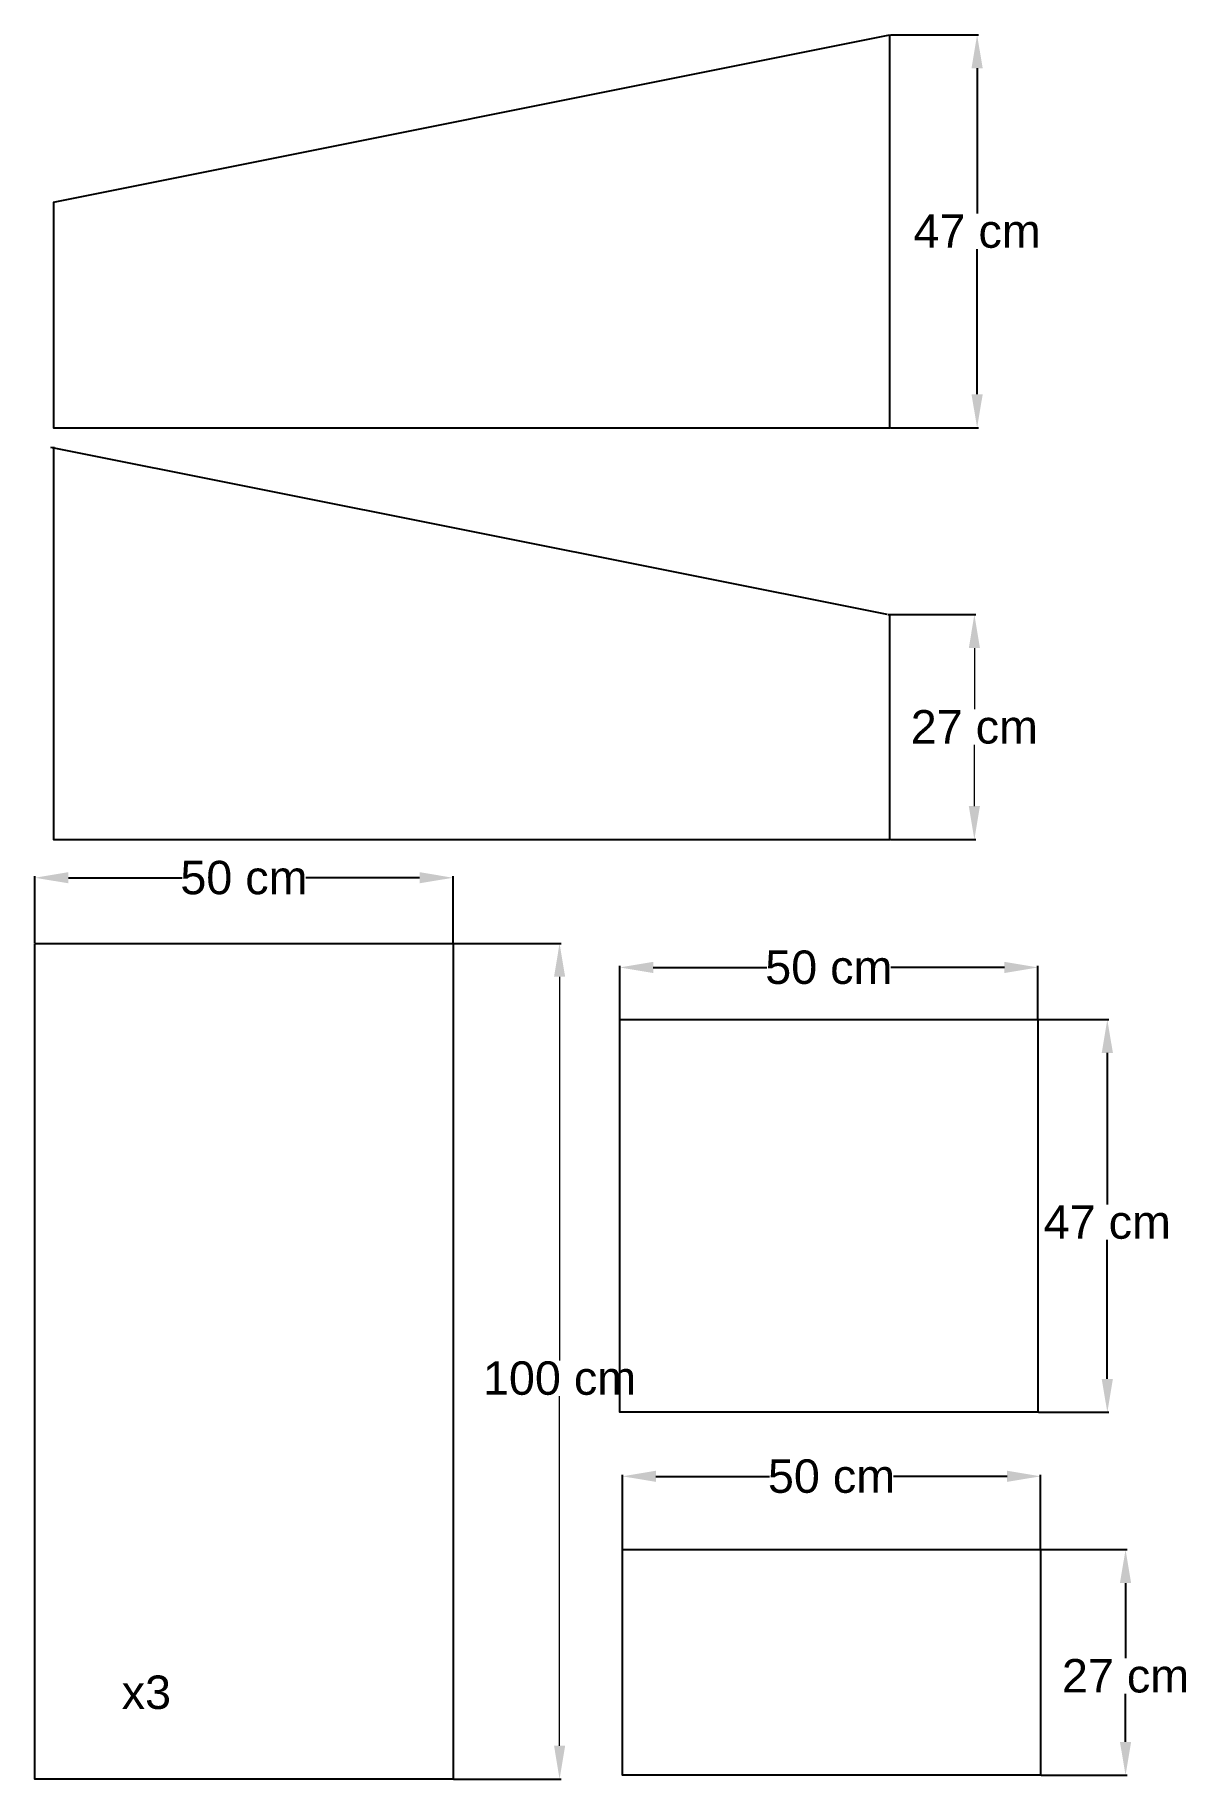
# Model space of a CAD drawing. Header units: inches. Extents: x 8 to 145, y 4 to 213.
import ezdxf

# ---------------------------------------------------------------- set-up
doc = ezdxf.new("R2010")
doc.units = ezdxf.units.IN
doc.header["$MEASUREMENT"] = 0
doc.styles.get("Standard").update_dxf_attribs({"font": 'arial.ttf'})
doc.dimstyles.get("Standard").update_dxf_attribs({"dimtxt": 0.18, "dimasz": 0.18, "dimexe": 0.18, "dimexo": 0.0625, "dimgap": 0.09, "dimtad": 0, "dimtih": 1, "dimtoh": 1, "dimdec": 4, "dimzin": 0, "dimdsep": 46, "dimtxsty": 'Standard', "dimcen": 0.09, "dimadec": 0, "dimazin": 0, "dimtfac": 1, "dimtdec": 4, "dimtofl": 0, "dimtmove": 0, "dimatfit": 3, "dimfxl": 1, "dimtolj": 1, "dimtzin": 0, "dimarcsym": 0})

# ---------------------------------------------------------------- blocks, each defined once
blk = doc.blocks.new('*D2')
at = {"color": 0, "lineweight": -2, "transparency": 16777216}
for p, q in [((7.77, 104.23), (7.77, 112.2)), ((11.77, 112.02), (25.37, 112.02)), ((53.77, 112.02), (40.17, 112.02)), ((57.77, 104.23), (57.77, 112.2))]:
    blk.add_line(p, q, dxfattribs=at)
at = {"color": 0, "transparency": 16777216}
for points in [[(11.77, 112.69), (11.77, 111.36), (7.77, 112.02)], [(53.77, 112.69), (53.77, 111.36), (57.77, 112.02)]]:
    blk.add_solid(points, dxfattribs=at)
at = {"layer": 'Defpoints', "color": 0, "transparency": 16777216}
for p in [(57.77, 112.02), (7.77, 104.17), (57.77, 104.17)]:
    blk.add_point(p, dxfattribs=at)
at = {"color": 0, "transparency": 16777216, "insert": (32.77, 112.02), "char_height": 4, "attachment_point": 5}
blk.add_mtext('\\A1;50 cm', dxfattribs=at)
blk = doc.blocks.new('*D3')
at = {"color": 0, "lineweight": -2, "transparency": 16777216}
for p, q in [((57.83, 104.17), (70.69, 104.17)), ((57.83, 4.17), (70.69, 4.17))]:
    blk.add_line(p, q, dxfattribs=at)
at = {"color": 0, "lineweight": 5, "transparency": 16777216}
for p, q in [((70.51, 100.17), (70.51, 54.26)), ((70.51, 8.17), (70.51, 50))]:
    blk.add_line(p, q, dxfattribs=at)
at = {"color": 0, "transparency": 16777216}
for points in [[(69.85, 100.17), (71.18, 100.17), (70.51, 104.17)], [(69.85, 8.17), (71.18, 8.17), (70.51, 4.17)]]:
    blk.add_solid(points, dxfattribs=at)
at = {"layer": 'Defpoints', "color": 0, "transparency": 16777216}
for p in [(57.77, 104.17), (70.51, 104.17), (57.77, 4.17)]:
    blk.add_point(p, dxfattribs=at)
at = {"color": 0, "transparency": 16777216, "insert": (70.51, 52.13), "char_height": 4, "attachment_point": 5}
blk.add_mtext('\\A1;100 cm', dxfattribs=at)
blk = doc.blocks.new('*D4')
at = {"color": 0, "lineweight": -2, "transparency": 16777216}
for p, q in [((77.71, 95.12), (77.71, 101.47)), ((81.71, 101.29), (95.31, 101.29)), ((123.71, 101.29), (110.11, 101.29)), ((127.71, 95.12), (127.71, 101.47))]:
    blk.add_line(p, q, dxfattribs=at)
at = {"color": 0, "transparency": 16777216}
for points in [[(81.71, 101.96), (81.71, 100.62), (77.71, 101.29)], [(123.71, 101.96), (123.71, 100.62), (127.71, 101.29)]]:
    blk.add_solid(points, dxfattribs=at)
at = {"layer": 'Defpoints', "color": 0, "transparency": 16777216}
for p in [(127.71, 101.29), (77.71, 95.06), (127.71, 95.06)]:
    blk.add_point(p, dxfattribs=at)
at = {"color": 0, "transparency": 16777216, "insert": (102.71, 101.29), "char_height": 4, "attachment_point": 5}
blk.add_mtext('\\A1;50 cm', dxfattribs=at)
blk = doc.blocks.new('*D5')
at = {"color": 0, "lineweight": -2, "transparency": 16777216}
for p, q in [((127.77, 95.06), (136.19, 95.06)), ((136.01, 91.06), (136.01, 72.92)), ((136.01, 52.06), (136.01, 68.68)), ((127.77, 48.06), (136.19, 48.06))]:
    blk.add_line(p, q, dxfattribs=at)
at = {"color": 0, "transparency": 16777216}
for points in [[(135.34, 91.06), (136.68, 91.06), (136.01, 95.06)], [(135.34, 52.06), (136.68, 52.06), (136.01, 48.06)]]:
    blk.add_solid(points, dxfattribs=at)
at = {"layer": 'Defpoints', "color": 0, "transparency": 16777216}
for p in [(127.71, 95.06), (127.71, 48.06), (136.01, 48.06)]:
    blk.add_point(p, dxfattribs=at)
at = {"color": 0, "transparency": 16777216, "insert": (136.01, 70.8), "char_height": 4, "attachment_point": 5}
blk.add_mtext('\\A1;47 cm', dxfattribs=at)
blk = doc.blocks.new('*D6')
at = {"color": 0, "lineweight": -2, "transparency": 16777216}
for p, q in [((78.03, 31.69), (78.03, 40.58)), ((82.03, 40.4), (95.63, 40.4)), ((124.03, 40.4), (110.43, 40.4)), ((128.03, 31.69), (128.03, 40.58))]:
    blk.add_line(p, q, dxfattribs=at)
at = {"color": 0, "transparency": 16777216}
for points in [[(82.03, 41.07), (82.03, 39.74), (78.03, 40.4)], [(124.03, 41.07), (124.03, 39.74), (128.03, 40.4)]]:
    blk.add_solid(points, dxfattribs=at)
at = {"layer": 'Defpoints', "color": 0, "transparency": 16777216}
for p in [(128.03, 40.4), (78.03, 31.63), (128.03, 31.63)]:
    blk.add_point(p, dxfattribs=at)
at = {"color": 0, "transparency": 16777216, "insert": (103.03, 40.4), "char_height": 4, "attachment_point": 5}
blk.add_mtext('\\A1;50 cm', dxfattribs=at)
blk = doc.blocks.new('*D7')
at = {"color": 0, "lineweight": -2, "transparency": 16777216}
for p, q in [((128.09, 31.63), (138.37, 31.63)), ((138.19, 27.63), (138.19, 18.64)), ((138.19, 8.63), (138.19, 14.38)), ((128.09, 4.63), (138.37, 4.63))]:
    blk.add_line(p, q, dxfattribs=at)
at = {"color": 0, "transparency": 16777216}
for points in [[(137.52, 27.63), (138.86, 27.63), (138.19, 31.63)], [(137.52, 8.63), (138.86, 8.63), (138.19, 4.63)]]:
    blk.add_solid(points, dxfattribs=at)
at = {"layer": 'Defpoints', "color": 0, "transparency": 16777216}
for p in [(128.03, 31.63), (128.03, 4.63), (138.19, 4.63)]:
    blk.add_point(p, dxfattribs=at)
at = {"color": 0, "transparency": 16777216, "insert": (138.19, 16.51), "char_height": 4, "attachment_point": 5}
blk.add_mtext('\\A1;27 cm', dxfattribs=at)
blk = doc.blocks.new('*D8')
at = {"color": 0, "lineweight": -2, "transparency": 16777216}
for p, q in [((109.75, 143.51), (120.29, 143.51)), ((110.07, 116.59), (120.29, 116.59))]:
    blk.add_line(p, q, dxfattribs=at)
at = {"color": 0, "lineweight": 0, "transparency": 16777216}
for p, q in [((120.11, 139.51), (120.11, 132.18)), ((120.11, 120.59), (120.11, 127.92))]:
    blk.add_line(p, q, dxfattribs=at)
at = {"color": 0, "transparency": 16777216}
for points in [[(119.45, 139.51), (120.78, 139.51), (120.11, 143.51)], [(119.45, 120.59), (120.78, 120.59), (120.11, 116.59)]]:
    blk.add_solid(points, dxfattribs=at)
at = {"layer": 'Defpoints', "color": 0, "transparency": 16777216}
for p in [(109.69, 143.51), (110, 116.59), (120.11, 116.59)]:
    blk.add_point(p, dxfattribs=at)
at = {"color": 0, "transparency": 16777216, "insert": (120.11, 130.05), "char_height": 4, "attachment_point": 5}
blk.add_mtext('\\A1;27 cm', dxfattribs=at)
blk = doc.blocks.new('*D9')
at = {"color": 0, "lineweight": -2, "transparency": 16777216}
for p, q in [((110.07, 212.87), (120.62, 212.87)), ((120.44, 208.87), (120.44, 191.49)), ((120.44, 169.87), (120.44, 187.25)), ((110.07, 165.87), (120.62, 165.87))]:
    blk.add_line(p, q, dxfattribs=at)
at = {"color": 0, "transparency": 16777216}
for points in [[(119.77, 208.87), (121.11, 208.87), (120.44, 212.87)], [(119.77, 169.87), (121.11, 169.87), (120.44, 165.87)]]:
    blk.add_solid(points, dxfattribs=at)
at = {"layer": 'Defpoints', "color": 0, "transparency": 16777216}
for p in [(110, 212.87), (110, 165.87), (120.44, 165.87)]:
    blk.add_point(p, dxfattribs=at)
at = {"color": 0, "transparency": 16777216, "insert": (120.44, 189.37), "char_height": 4, "attachment_point": 5}
blk.add_mtext('\\A1;47 cm', dxfattribs=at)

msp = doc.modelspace()

# ---------------------------------------------------------------- linework, layer by layer
for p, q in [((10.00401, 192.8715), (110.00401, 212.8715)), ((109.6876, 143.50552), (9.6876, 163.50552))]:
    msp.add_line(p, q)
for points in [[(10.00401, 192.8715), (10.00401, 165.8715), (110.00401, 165.8715), (110.00401, 212.8715)], [(10.00401, 163.59436), (10.00401, 116.59436), (110.00401, 116.59436), (110.00401, 143.59436)]]:
    msp.add_lwpolyline(points)
for points in [[(7.77176, 104.17247), (57.77176, 104.17247), (57.77176, 4.17247), (7.77176, 4.17247)], [(77.71151, 95.05952), (127.71151, 95.05952), (127.71151, 48.05952), (77.71151, 48.05952)], [(78.03169, 31.62762), (128.03169, 31.62762), (128.03169, 4.62762), (78.03169, 4.62762)]]:
    msp.add_lwpolyline(points, close=True)

# ---------------------------------------------------------------- texts
at = {"insert": (18.15037, 16.56616), "char_height": 4, "attachment_point": 1}
msp.add_mtext_dynamic_manual_height_columns('x3', width=7.3804139, gutter_width=1, heights=[0], dxfattribs=at)

# ---------------------------------------------------------------- dimensions: what is measured, and where the dimension line sits
for base, p1, p2, text, override, picture, middle in [((120.43988, 165.8715), (110.00401, 212.8715), (110.00401, 165.8715), '47 cm', {"dimtxt": 4, "dimasz": 4}, '*D9', (120.43988, 189.3715)), ((120.11452, 116.59436), (109.6876, 143.50552), (110.00401, 116.59436), '27 cm', {"dimtxt": 4, "dimasz": 4, "dimlwd": 0}, '*D8', (120.11452, 130.04994)), ((70.51215, 104.17247), (57.77176, 4.17247), (57.77176, 104.17247), '100 cm', {"dimtxt": 4, "dimasz": 4, "dimlwd": 5}, '*D3', (70.51215, 52.13018)), ((136.0087, 48.05952), (127.71151, 95.05952), (127.71151, 48.05952), '47 cm', {"dimtxt": 4, "dimasz": 4}, '*D5', (136.0087, 70.79935)), ((138.19147, 4.62762), (128.03169, 31.62762), (128.03169, 4.62762), '27 cm', {"dimtxt": 4, "dimasz": 4}, '*D7', (138.19147, 16.50938))]:
    dim = msp.add_linear_dim(base=base, p1=p1, p2=p2, angle=90, text=text, dimstyle='Standard', override=override)
    dim.commit()
    dim.dimension.update_dxf_attribs({"geometry": picture, "text_midpoint": middle, "dimtype": 160})
for base, p1, p2, picture, middle in [((57.77176, 112.02208), (7.77176, 104.17247), (57.77176, 104.17247), '*D2', (32.77176, 112.02208)), ((127.71151, 101.29054), (77.71151, 95.05952), (127.71151, 95.05952), '*D4', (102.71151, 101.29054)), ((128.03169, 40.40241), (78.03169, 31.62762), (128.03169, 31.62762), '*D6', (103.03169, 40.40241))]:
    dim = msp.add_linear_dim(base=base, p1=p1, p2=p2, text='50 cm', dimstyle='Standard', override={"dimtxt": 4, "dimasz": 4})
    dim.commit()
    dim.dimension.update_dxf_attribs({"geometry": picture, "text_midpoint": middle})

doc.saveas('drawing.dxf')
